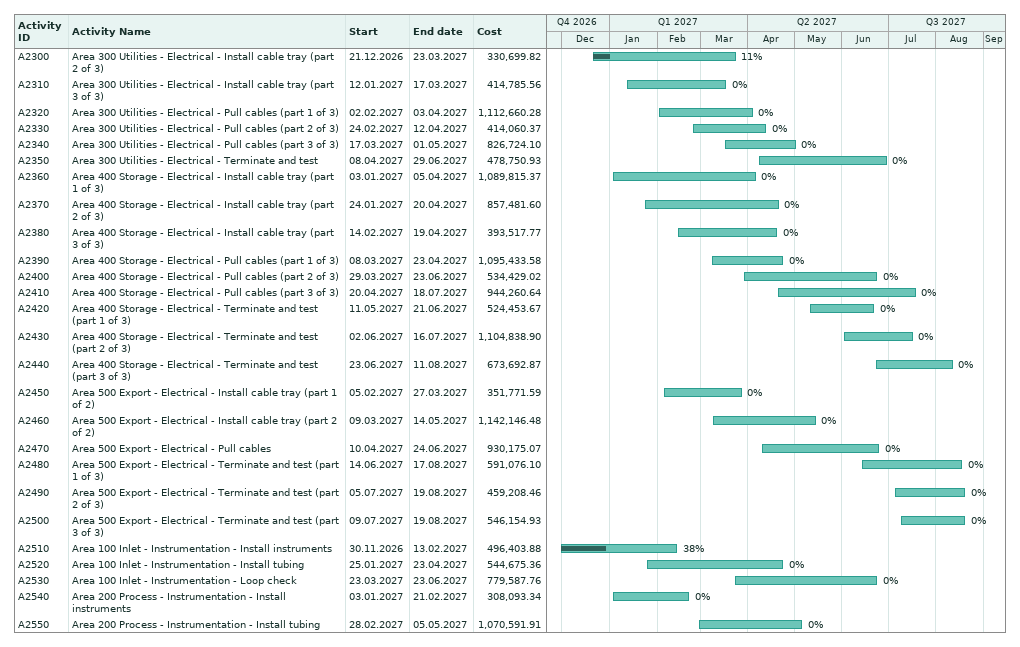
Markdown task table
| ID | Task | Start | Finish | % complete | Cost |
|---|---|---|---|---|---|
| A2300 | Area 300 Utilities - Electrical - Install cable tray (part 2 of 3) | 2026-12-21 | 2027-03-23 | 11 | 330699.82 |
| A2310 | Area 300 Utilities - Electrical - Install cable tray (part 3 of 3) | 2027-01-12 | 2027-03-17 | 0 | 414785.56 |
| A2320 | Area 300 Utilities - Electrical - Pull cables (part 1 of 3) | 2027-02-02 | 2027-04-03 | 0 | 1112660.28 |
| A2330 | Area 300 Utilities - Electrical - Pull cables (part 2 of 3) | 2027-02-24 | 2027-04-12 | 0 | 414060.37 |
| A2340 | Area 300 Utilities - Electrical - Pull cables (part 3 of 3) | 2027-03-17 | 2027-05-01 | 0 | 826724.10 |
| A2350 | Area 300 Utilities - Electrical - Terminate and test | 2027-04-08 | 2027-06-29 | 0 | 478750.93 |
| A2360 | Area 400 Storage - Electrical - Install cable tray (part 1 of 3) | 2027-01-03 | 2027-04-05 | 0 | 1089815.37 |
| A2370 | Area 400 Storage - Electrical - Install cable tray (part 2 of 3) | 2027-01-24 | 2027-04-20 | 0 | 857481.60 |
| A2380 | Area 400 Storage - Electrical - Install cable tray (part 3 of 3) | 2027-02-14 | 2027-04-19 | 0 | 393517.77 |
| A2390 | Area 400 Storage - Electrical - Pull cables (part 1 of 3) | 2027-03-08 | 2027-04-23 | 0 | 1095433.58 |
| A2400 | Area 400 Storage - Electrical - Pull cables (part 2 of 3) | 2027-03-29 | 2027-06-23 | 0 | 534429.02 |
| A2410 | Area 400 Storage - Electrical - Pull cables (part 3 of 3) | 2027-04-20 | 2027-07-18 | 0 | 944260.64 |
| A2420 | Area 400 Storage - Electrical - Terminate and test (part 1 of 3) | 2027-05-11 | 2027-06-21 | 0 | 524453.67 |
| A2430 | Area 400 Storage - Electrical - Terminate and test (part 2 of 3) | 2027-06-02 | 2027-07-16 | 0 | 1104838.90 |
| A2440 | Area 400 Storage - Electrical - Terminate and test (part 3 of 3) | 2027-06-23 | 2027-08-11 | 0 | 673692.87 |
| A2450 | Area 500 Export - Electrical - Install cable tray (part 1 of 2) | 2027-02-05 | 2027-03-27 | 0 | 351771.59 |
| A2460 | Area 500 Export - Electrical - Install cable tray (part 2 of 2) | 2027-03-09 | 2027-05-14 | 0 | 1142146.48 |
| A2470 | Area 500 Export - Electrical - Pull cables | 2027-04-10 | 2027-06-24 | 0 | 930175.07 |
| A2480 | Area 500 Export - Electrical - Terminate and test (part 1 of 3) | 2027-06-14 | 2027-08-17 | 0 | 591076.10 |
| A2490 | Area 500 Export - Electrical - Terminate and test (part 2 of 3) | 2027-07-05 | 2027-08-19 | 0 | 459208.46 |
| A2500 | Area 500 Export - Electrical - Terminate and test (part 3 of 3) | 2027-07-09 | 2027-08-19 | 0 | 546154.93 |
| A2510 | Area 100 Inlet - Instrumentation - Install instruments | 2026-11-30 | 2027-02-13 | 38 | 496403.88 |
| A2520 | Area 100 Inlet - Instrumentation - Install tubing | 2027-01-25 | 2027-04-23 | 0 | 544675.36 |
| A2530 | Area 100 Inlet - Instrumentation - Loop check | 2027-03-23 | 2027-06-23 | 0 | 779587.76 |
| A2540 | Area 200 Process - Instrumentation - Install instruments | 2027-01-03 | 2027-02-21 | 0 | 308093.34 |
| A2550 | Area 200 Process - Instrumentation - Install tubing | 2027-02-28 | 2027-05-05 | 0 | 1070591.91 |
